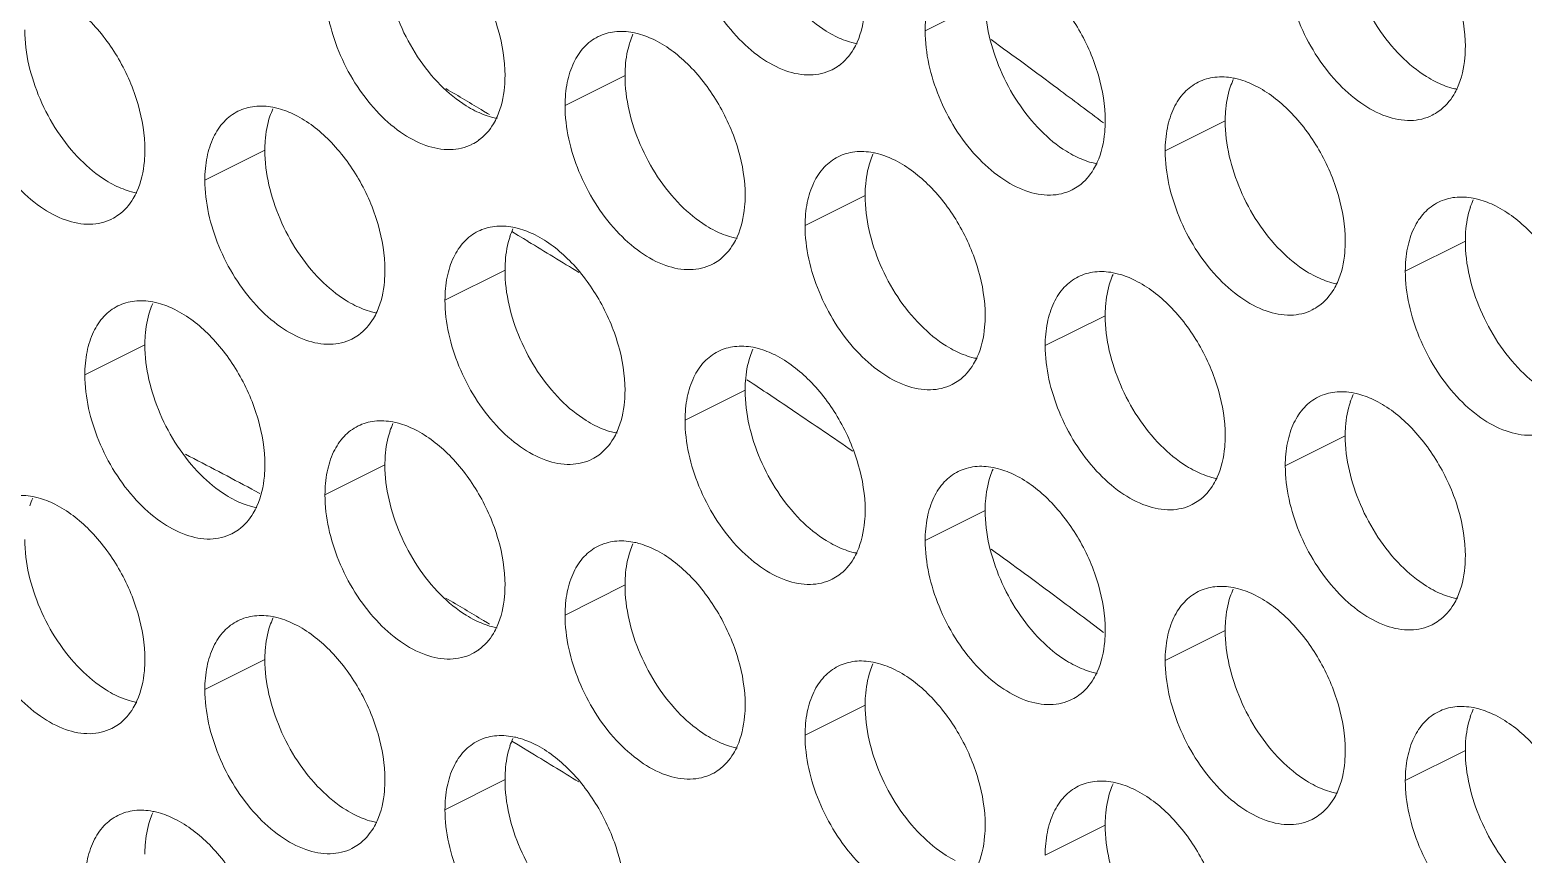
# Model space of a CAD drawing. Header units: millimetres. Extents: x 0 to 2524, y 0 to 1785.
# Drawn here: x 1869.12 to 1883.2, y 877.79 to 885.55 of the extents above; entities that cross this region are included whole.
import ezdxf

# ---------------------------------------------------------------- set-up
doc = ezdxf.new("R2010")
doc.units = ezdxf.units.MM
doc.header["$LTSCALE"] = 0.1
doc.layers.add('标注', color=251, linetype='Continuous', lineweight=9)

msp = doc.modelspace()

# ---------------------------------------------------------------- linework, layer by layer
at = {"layer": '标注'}
for p, q in [((1878.127, 885.827), (1877.562, 885.544)), ((1874.733, 885.124), (1874.168, 884.841)), ((1873.4, 884.789), (1873.438, 884.766)), ((1873.438, 884.766), (1873.455, 884.756)), ((1880.39, 884.696), (1879.824, 884.413)), ((1871.339, 884.421), (1870.773, 884.138)), ((1876.996, 883.993), (1876.43, 883.71)), ((1873.725, 883.617), (1873.666, 883.653)), ((1873.776, 883.587), (1873.725, 883.617)), ((1873.818, 883.562), (1873.776, 883.587)), ((1882.653, 883.564), (1882.087, 883.281)), ((1873.602, 883.29), (1873.036, 883.007)), ((1879.259, 882.861), (1878.693, 882.579)), ((1870.208, 882.587), (1869.642, 882.304)), ((1875.865, 882.158), (1875.299, 881.876)), ((1875.913, 882.237), (1875.882, 882.258)), ((1881.521, 881.73), (1880.956, 881.447)), ((1872.47, 881.455), (1871.905, 881.173)), ((1871.216, 881.226), (1871.239, 881.214)), ((1871.239, 881.214), (1871.291, 881.186)), ((1878.127, 881.027), (1877.562, 880.744)), ((1874.733, 880.324), (1874.168, 880.041)), ((1873.4, 879.989), (1873.438, 879.966)), ((1873.438, 879.966), (1873.455, 879.956)), ((1880.39, 879.896), (1879.824, 879.613)), ((1871.339, 879.621), (1870.773, 879.338)), ((1876.996, 879.193), (1876.43, 878.91)), ((1873.725, 878.817), (1873.666, 878.853)), ((1873.776, 878.787), (1873.725, 878.817)), ((1873.818, 878.762), (1873.776, 878.787)), ((1882.653, 878.764), (1882.087, 878.481)), ((1873.602, 878.49), (1873.036, 878.207)), ((1879.259, 878.061), (1878.693, 877.779))]:
    msp.add_line(p, q, dxfattribs=at)
for centre, radius, start, end in [((1875.478, 885.213), 0.734, 155.8796, 161.7803), ((1839.155, 831.674), 66.456, 53.36387, 54.03573), ((1876.482, 885.584), 0.453, 296.5256, 305.9034), ((1846.034, 839.079), 53.276, 59.0918, 59.5359), ((1838.564, 830.878), 67.447, 52.9067, 53.36439), ((1881.135, 884.785), 0.734, 155.8796, 161.7803), ((1872.084, 884.51), 0.734, 155.8796, 161.7803), ((1882.138, 885.155), 0.453, 296.5256, 305.9034), ((1873.088, 884.881), 0.453, 296.5256, 305.9034), ((1877.74, 884.082), 0.734, 155.8796, 161.7803), ((1878.744, 884.452), 0.453, 296.5256, 305.9034), ((1883.397, 883.653), 0.734, 155.8796, 161.7803), ((1869.693, 884.178), 0.453, 296.5256, 305.9034), ((1874.346, 883.379), 0.734, 155.8796, 161.7803), ((1843.699, 833.639), 58.304, 58.34336, 58.89647), ((1875.35, 883.749), 0.453, 296.5256, 305.9034), ((1880.003, 882.95), 0.734, 155.8796, 161.7803), ((1870.952, 882.676), 0.734, 155.8796, 161.7803), ((1881.007, 883.321), 0.453, 296.5256, 305.9034), ((1871.956, 883.046), 0.453, 296.5256, 305.9034), ((1876.609, 882.247), 0.734, 155.8796, 161.7803), ((1841.686, 830.487), 62.045, 56.06266, 56.51927), ((1877.613, 882.618), 0.453, 296.5256, 305.9034), ((1882.266, 881.819), 0.734, 155.8796, 161.7803), ((1841.189, 829.749), 62.934, 55.45133, 56.06228), ((1873.215, 881.544), 0.734, 155.8796, 161.7803), ((1848.008, 837.808), 49.232, 61.8743, 62.6988), ((1874.219, 881.915), 0.453, 296.5256, 305.9034), ((1878.872, 881.116), 0.734, 155.8796, 161.7803), ((1869.821, 880.841), 0.734, 155.8796, 161.7803), ((1879.876, 881.487), 0.453, 296.5256, 305.9034), ((1870.825, 881.212), 0.453, 296.5256, 305.9034), ((1875.478, 880.413), 0.734, 155.8796, 161.7803), ((1839.155, 826.874), 66.456, 53.36387, 54.03573), ((1876.482, 880.784), 0.453, 296.5256, 305.9034), ((1846.034, 834.279), 53.276, 59.0918, 59.5359), ((1838.564, 826.078), 67.447, 52.9067, 53.36439), ((1881.135, 879.985), 0.734, 155.8796, 161.7803), ((1872.084, 879.71), 0.734, 155.8796, 161.7803), ((1882.138, 880.355), 0.453, 296.5256, 305.9034), ((1873.088, 880.081), 0.453, 296.5256, 305.9034), ((1877.74, 879.282), 0.734, 155.8796, 161.7803), ((1878.744, 879.652), 0.453, 296.5256, 305.9034), ((1883.397, 878.853), 0.734, 155.8796, 161.7803), ((1869.693, 879.378), 0.453, 296.5256, 305.9034), ((1874.346, 878.579), 0.734, 155.8796, 161.7803), ((1843.699, 828.839), 58.304, 58.34336, 58.89647), ((1875.35, 878.949), 0.453, 296.5256, 305.9034), ((1880.003, 878.15), 0.734, 155.8796, 161.7803), ((1870.952, 877.876), 0.734, 155.8796, 161.7803), ((1881.007, 878.521), 0.453, 296.5256, 305.9034), ((1871.956, 878.246), 0.453, 296.5256, 305.9034)]:
    msp.add_arc(centre, radius, start, end, dxfattribs=at)
for points, knots in [([(1881.804, 886.862), (1881.925, 886.802), (1882.155, 886.621), (1882.422, 886.263), (1882.603, 885.845), (1882.653, 885.544), (1882.653, 885.399)], [0, 0, 0, 0, 0.229676, 0.488215, 0.753207, 1, 1, 1, 1]), ([(1876.684, 885.178), (1876.621, 885.147), (1876.472, 885.113), (1876.234, 885.161), (1875.995, 885.291), (1875.688, 885.569), (1875.401, 886.032), (1875.299, 886.464), (1875.299, 886.676)], [0, 0, 0, 0, 0.090718, 0.191742, 0.308104, 0.439279, 0.725532, 1, 1, 1, 1]), ([(1872.753, 886.588), (1872.874, 886.527), (1873.104, 886.347), (1873.371, 885.989), (1873.552, 885.57), (1873.602, 885.269), (1873.602, 885.124)], [0, 0, 0, 0, 0.229676, 0.488215, 0.753207, 1, 1, 1, 1]), ([(1882.045, 885.308), (1881.884, 885.471), (1881.633, 885.858), (1881.521, 886.308), (1881.521, 886.53)], [0, 0, 0, 0, 0.508684, 1, 1, 1, 1]), ([(1872.994, 885.033), (1872.833, 885.196), (1872.582, 885.583), (1872.47, 886.034), (1872.47, 886.255)], [0, 0, 0, 0, 0.508684, 1, 1, 1, 1]), ([(1882.341, 884.75), (1882.278, 884.718), (1882.128, 884.684), (1881.891, 884.732), (1881.652, 884.863), (1881.344, 885.14), (1881.058, 885.603), (1880.956, 886.035), (1880.956, 886.247)], [0, 0, 0, 0, 0.090718, 0.191742, 0.308104, 0.439279, 0.725532, 1, 1, 1, 1]), ([(1877.562, 885.544), (1877.562, 885.617), (1877.574, 885.756), (1877.633, 885.946), (1877.732, 886.098), (1877.825, 886.169), (1877.874, 886.193)], [0, 0, 0, 0, 0.289235, 0.54966, 0.782932, 1, 1, 1, 1]), ([(1878.41, 886.159), (1878.531, 886.099), (1878.761, 885.918), (1879.028, 885.56), (1879.209, 885.142), (1879.259, 884.841), (1879.259, 884.696)], [0, 0, 0, 0, 0.229676, 0.488215, 0.753207, 1, 1, 1, 1]), ([(1873.29, 884.475), (1873.227, 884.444), (1873.077, 884.41), (1872.84, 884.458), (1872.601, 884.588), (1872.293, 884.866), (1872.007, 885.329), (1871.905, 885.761), (1871.905, 885.973)], [0, 0, 0, 0, 0.090718, 0.191742, 0.308104, 0.439279, 0.725532, 1, 1, 1, 1]), ([(1869.359, 885.885), (1869.48, 885.824), (1869.71, 885.644), (1869.977, 885.286), (1870.158, 884.867), (1870.208, 884.566), (1870.208, 884.421)], [0, 0, 0, 0, 0.229676, 0.488215, 0.753207, 1, 1, 1, 1]), ([(1876.996, 885.827), (1876.996, 885.791), (1876.99, 885.659), (1876.961, 885.527), (1876.921, 885.438)], [0, 0, 0, 0, 0.268874, 1, 1, 1, 1]), ([(1878.651, 884.605), (1878.49, 884.768), (1878.239, 885.155), (1878.127, 885.606), (1878.127, 885.827)], [0, 0, 0, 0, 0.508684, 1, 1, 1, 1]), ([(1876.713, 885.495), (1876.685, 885.509), (1876.567, 885.576), (1876.461, 885.663), (1876.388, 885.736)], [0, 0, 0, 0, 0.235002, 1, 1, 1, 1]), ([(1869.6, 884.33), (1869.439, 884.493), (1869.188, 884.88), (1869.076, 885.331), (1869.076, 885.553)], [0, 0, 0, 0, 0.508684, 1, 1, 1, 1]), ([(1874.479, 885.49), (1874.528, 885.514), (1874.638, 885.546), (1874.751, 885.539), (1874.808, 885.528)], [0, 0, 0, 0, 0.482538, 1, 1, 1, 1]), ([(1874.808, 885.528), (1874.826, 885.525), (1874.897, 885.508), (1874.966, 885.481), (1875.016, 885.456)], [0, 0, 0, 0, 0.238696, 1, 1, 1, 1]), ([(1878.947, 884.047), (1878.884, 884.015), (1878.734, 883.981), (1878.496, 884.029), (1878.258, 884.16), (1877.95, 884.437), (1877.664, 884.9), (1877.562, 885.333), (1877.562, 885.544)], [0, 0, 0, 0, 0.090718, 0.191742, 0.308104, 0.439279, 0.725532, 1, 1, 1, 1]), ([(1874.168, 884.841), (1874.168, 884.914), (1874.18, 885.053), (1874.239, 885.243), (1874.338, 885.395), (1874.43, 885.466), (1874.479, 885.49)], [0, 0, 0, 0, 0.289235, 0.54966, 0.782932, 1, 1, 1, 1]), ([(1874.733, 885.124), (1874.733, 885.153), (1874.737, 885.26), (1874.756, 885.367), (1874.781, 885.443)], [0, 0, 0, 0, 0.264225, 1, 1, 1, 1]), ([(1875.016, 885.456), (1875.137, 885.396), (1875.367, 885.216), (1875.633, 884.857), (1875.815, 884.439), (1875.865, 884.138), (1875.865, 883.993)], [0, 0, 0, 0, 0.229676, 0.488215, 0.753207, 1, 1, 1, 1]), ([(1876.921, 885.423), (1876.904, 885.426), (1876.832, 885.443), (1876.763, 885.47), (1876.713, 885.495)], [0, 0, 0, 0, 0.238696, 1, 1, 1, 1]), ([(1876.921, 885.438), (1876.911, 885.415), (1876.868, 885.331), (1876.804, 885.257), (1876.747, 885.216)], [0, 0, 0, 0, 0.265525, 1, 1, 1, 1]), ([(1882.653, 885.399), (1882.653, 885.363), (1882.647, 885.231), (1882.618, 885.098), (1882.578, 885.01)], [0, 0, 0, 0, 0.268874, 1, 1, 1, 1]), ([(1869.896, 883.772), (1869.833, 883.741), (1869.683, 883.707), (1869.445, 883.755), (1869.207, 883.885), (1868.899, 884.163), (1868.613, 884.626), (1868.511, 885.058), (1868.511, 885.27)], [0, 0, 0, 0, 0.090718, 0.191742, 0.308104, 0.439279, 0.725532, 1, 1, 1, 1]), ([(1882.37, 885.066), (1882.342, 885.081), (1882.224, 885.147), (1882.118, 885.235), (1882.045, 885.308)], [0, 0, 0, 0, 0.235002, 1, 1, 1, 1]), ([(1873.602, 885.124), (1873.602, 885.088), (1873.596, 884.956), (1873.567, 884.824), (1873.527, 884.735)], [0, 0, 0, 0, 0.268874, 1, 1, 1, 1]), ([(1875.257, 883.902), (1875.095, 884.065), (1874.844, 884.452), (1874.733, 884.903), (1874.733, 885.124)], [0, 0, 0, 0, 0.508684, 1, 1, 1, 1]), ([(1880.136, 885.062), (1880.185, 885.086), (1880.295, 885.118), (1880.408, 885.111), (1880.465, 885.1)], [0, 0, 0, 0, 0.482538, 1, 1, 1, 1]), ([(1873.319, 884.792), (1873.291, 884.806), (1873.173, 884.873), (1873.067, 884.96), (1872.994, 885.033)], [0, 0, 0, 0, 0.235002, 1, 1, 1, 1]), ([(1879.824, 884.413), (1879.824, 884.486), (1879.836, 884.625), (1879.895, 884.815), (1879.995, 884.967), (1880.087, 885.037), (1880.136, 885.062)], [0, 0, 0, 0, 0.289235, 0.54966, 0.782932, 1, 1, 1, 1]), ([(1880.39, 884.696), (1880.39, 884.724), (1880.394, 884.832), (1880.413, 884.939), (1880.437, 885.014)], [0, 0, 0, 0, 0.264225, 1, 1, 1, 1]), ([(1880.465, 885.1), (1880.482, 885.097), (1880.554, 885.08), (1880.623, 885.053), (1880.673, 885.028)], [0, 0, 0, 0, 0.238696, 1, 1, 1, 1]), ([(1880.673, 885.028), (1880.794, 884.967), (1881.024, 884.787), (1881.29, 884.429), (1881.471, 884.01), (1881.521, 883.709), (1881.521, 883.564)], [0, 0, 0, 0, 0.229676, 0.488215, 0.753207, 1, 1, 1, 1]), ([(1882.578, 884.994), (1882.56, 884.998), (1882.489, 885.014), (1882.42, 885.041), (1882.37, 885.066)], [0, 0, 0, 0, 0.238696, 1, 1, 1, 1]), ([(1882.578, 885.01), (1882.568, 884.987), (1882.525, 884.903), (1882.461, 884.829), (1882.404, 884.788)], [0, 0, 0, 0, 0.265525, 1, 1, 1, 1]), ([(1871.085, 884.787), (1871.134, 884.811), (1871.244, 884.843), (1871.357, 884.836), (1871.414, 884.825)], [0, 0, 0, 0, 0.482538, 1, 1, 1, 1]), ([(1871.414, 884.825), (1871.431, 884.822), (1871.503, 884.806), (1871.572, 884.778), (1871.622, 884.753)], [0, 0, 0, 0, 0.238696, 1, 1, 1, 1]), ([(1875.553, 883.344), (1875.49, 883.313), (1875.34, 883.279), (1875.102, 883.326), (1874.864, 883.457), (1874.556, 883.735), (1874.27, 884.197), (1874.168, 884.63), (1874.168, 884.841)], [0, 0, 0, 0, 0.090718, 0.191742, 0.308104, 0.439279, 0.725532, 1, 1, 1, 1]), ([(1870.773, 884.138), (1870.773, 884.211), (1870.785, 884.35), (1870.844, 884.54), (1870.944, 884.692), (1871.036, 884.763), (1871.085, 884.787)], [0, 0, 0, 0, 0.289235, 0.54966, 0.782932, 1, 1, 1, 1]), ([(1871.339, 884.421), (1871.339, 884.45), (1871.343, 884.557), (1871.362, 884.664), (1871.386, 884.74)], [0, 0, 0, 0, 0.264225, 1, 1, 1, 1]), ([(1871.622, 884.753), (1871.743, 884.693), (1871.973, 884.513), (1872.239, 884.155), (1872.42, 883.736), (1872.47, 883.435), (1872.47, 883.29)], [0, 0, 0, 0, 0.229676, 0.488215, 0.753207, 1, 1, 1, 1]), ([(1873.527, 884.72), (1873.509, 884.723), (1873.438, 884.74), (1873.369, 884.767), (1873.319, 884.792)], [0, 0, 0, 0, 0.238696, 1, 1, 1, 1]), ([(1873.527, 884.735), (1873.517, 884.712), (1873.474, 884.628), (1873.41, 884.554), (1873.353, 884.514)], [0, 0, 0, 0, 0.265525, 1, 1, 1, 1]), ([(1879.259, 884.696), (1879.259, 884.66), (1879.253, 884.528), (1879.224, 884.395), (1879.184, 884.307)], [0, 0, 0, 0, 0.268874, 1, 1, 1, 1]), ([(1880.914, 883.474), (1880.752, 883.636), (1880.501, 884.024), (1880.39, 884.474), (1880.39, 884.696)], [0, 0, 0, 0, 0.508684, 1, 1, 1, 1]), ([(1878.976, 884.364), (1878.947, 884.378), (1878.83, 884.444), (1878.724, 884.532), (1878.651, 884.605)], [0, 0, 0, 0, 0.235002, 1, 1, 1, 1]), ([(1870.208, 884.421), (1870.208, 884.386), (1870.202, 884.253), (1870.173, 884.121), (1870.133, 884.032)], [0, 0, 0, 0, 0.268874, 1, 1, 1, 1]), ([(1871.863, 883.199), (1871.701, 883.362), (1871.45, 883.749), (1871.339, 884.2), (1871.339, 884.421)], [0, 0, 0, 0, 0.508684, 1, 1, 1, 1]), ([(1876.742, 884.359), (1876.79, 884.383), (1876.901, 884.415), (1877.014, 884.408), (1877.071, 884.397)], [0, 0, 0, 0, 0.482538, 1, 1, 1, 1]), ([(1881.21, 882.915), (1881.147, 882.884), (1880.997, 882.85), (1880.759, 882.898), (1880.521, 883.029), (1880.213, 883.306), (1879.927, 883.769), (1879.824, 884.201), (1879.824, 884.413)], [0, 0, 0, 0, 0.090718, 0.191742, 0.308104, 0.439279, 0.725532, 1, 1, 1, 1]), ([(1869.925, 884.089), (1869.896, 884.103), (1869.779, 884.17), (1869.673, 884.257), (1869.6, 884.33)], [0, 0, 0, 0, 0.235002, 1, 1, 1, 1]), ([(1876.43, 883.71), (1876.43, 883.783), (1876.442, 883.922), (1876.501, 884.112), (1876.601, 884.264), (1876.693, 884.334), (1876.742, 884.359)], [0, 0, 0, 0, 0.289235, 0.54966, 0.782932, 1, 1, 1, 1]), ([(1876.996, 883.993), (1876.996, 884.021), (1877, 884.129), (1877.018, 884.236), (1877.043, 884.311)], [0, 0, 0, 0, 0.264225, 1, 1, 1, 1]), ([(1877.071, 884.397), (1877.088, 884.394), (1877.16, 884.377), (1877.229, 884.35), (1877.279, 884.325)], [0, 0, 0, 0, 0.238696, 1, 1, 1, 1]), ([(1877.279, 884.325), (1877.399, 884.265), (1877.63, 884.084), (1877.896, 883.726), (1878.077, 883.307), (1878.127, 883.006), (1878.127, 882.861)], [0, 0, 0, 0, 0.229676, 0.488215, 0.753207, 1, 1, 1, 1]), ([(1879.184, 884.291), (1879.166, 884.295), (1879.095, 884.311), (1879.026, 884.339), (1878.976, 884.364)], [0, 0, 0, 0, 0.238696, 1, 1, 1, 1]), ([(1879.184, 884.307), (1879.174, 884.284), (1879.131, 884.2), (1879.066, 884.126), (1879.01, 884.085)], [0, 0, 0, 0, 0.265525, 1, 1, 1, 1]), ([(1872.159, 882.641), (1872.096, 882.61), (1871.946, 882.576), (1871.708, 882.623), (1871.47, 882.754), (1871.162, 883.032), (1870.876, 883.494), (1870.773, 883.927), (1870.773, 884.138)], [0, 0, 0, 0, 0.090718, 0.191742, 0.308104, 0.439279, 0.725532, 1, 1, 1, 1]), ([(1870.133, 884.017), (1870.115, 884.02), (1870.044, 884.037), (1869.975, 884.064), (1869.925, 884.089)], [0, 0, 0, 0, 0.238696, 1, 1, 1, 1]), ([(1870.133, 884.032), (1870.123, 884.009), (1870.08, 883.925), (1870.015, 883.851), (1869.959, 883.811)], [0, 0, 0, 0, 0.265525, 1, 1, 1, 1]), ([(1875.865, 883.993), (1875.865, 883.957), (1875.859, 883.825), (1875.83, 883.692), (1875.79, 883.604)], [0, 0, 0, 0, 0.268874, 1, 1, 1, 1]), ([(1877.52, 882.771), (1877.358, 882.933), (1877.107, 883.321), (1876.996, 883.771), (1876.996, 883.993)], [0, 0, 0, 0, 0.508684, 1, 1, 1, 1]), ([(1882.399, 883.93), (1882.447, 883.955), (1882.557, 883.986), (1882.671, 883.979), (1882.728, 883.969)], [0, 0, 0, 0, 0.482538, 1, 1, 1, 1]), ([(1875.582, 883.661), (1875.553, 883.675), (1875.435, 883.741), (1875.33, 883.829), (1875.257, 883.902)], [0, 0, 0, 0, 0.235002, 1, 1, 1, 1]), ([(1882.087, 883.281), (1882.087, 883.354), (1882.099, 883.493), (1882.158, 883.683), (1882.258, 883.836), (1882.35, 883.906), (1882.399, 883.93)], [0, 0, 0, 0, 0.289235, 0.54966, 0.782932, 1, 1, 1, 1]), ([(1882.653, 883.564), (1882.653, 883.593), (1882.656, 883.7), (1882.675, 883.808), (1882.7, 883.883)], [0, 0, 0, 0, 0.264225, 1, 1, 1, 1]), ([(1882.728, 883.969), (1882.745, 883.965), (1882.817, 883.949), (1882.886, 883.921), (1882.936, 883.896)], [0, 0, 0, 0, 0.238696, 1, 1, 1, 1]), ([(1882.936, 883.896), (1883.056, 883.836), (1883.287, 883.656), (1883.553, 883.298), (1883.734, 882.879), (1883.784, 882.578), (1883.784, 882.433)], [0, 0, 0, 0, 0.229676, 0.488215, 0.753207, 1, 1, 1, 1]), ([(1873.348, 883.656), (1873.396, 883.68), (1873.506, 883.712), (1873.62, 883.705), (1873.677, 883.694)], [0, 0, 0, 0, 0.482538, 1, 1, 1, 1]), ([(1877.815, 882.212), (1877.753, 882.181), (1877.603, 882.147), (1877.365, 882.195), (1877.127, 882.326), (1876.819, 882.603), (1876.533, 883.066), (1876.43, 883.498), (1876.43, 883.71)], [0, 0, 0, 0, 0.090718, 0.191742, 0.308104, 0.439279, 0.725532, 1, 1, 1, 1]), ([(1873.036, 883.007), (1873.036, 883.08), (1873.048, 883.219), (1873.107, 883.409), (1873.207, 883.561), (1873.299, 883.632), (1873.348, 883.656)], [0, 0, 0, 0, 0.289235, 0.54966, 0.782932, 1, 1, 1, 1]), ([(1873.602, 883.29), (1873.602, 883.318), (1873.606, 883.426), (1873.624, 883.533), (1873.649, 883.608)], [0, 0, 0, 0, 0.264225, 1, 1, 1, 1]), ([(1873.677, 883.694), (1873.694, 883.691), (1873.766, 883.674), (1873.835, 883.647), (1873.885, 883.622)], [0, 0, 0, 0, 0.238696, 1, 1, 1, 1]), ([(1873.885, 883.622), (1874.005, 883.562), (1874.236, 883.381), (1874.502, 883.023), (1874.683, 882.604), (1874.733, 882.303), (1874.733, 882.158)], [0, 0, 0, 0, 0.229676, 0.488215, 0.753207, 1, 1, 1, 1]), ([(1875.789, 883.588), (1875.772, 883.592), (1875.701, 883.608), (1875.632, 883.636), (1875.582, 883.661)], [0, 0, 0, 0, 0.238696, 1, 1, 1, 1]), ([(1875.79, 883.604), (1875.78, 883.581), (1875.736, 883.497), (1875.672, 883.423), (1875.616, 883.382)], [0, 0, 0, 0, 0.265525, 1, 1, 1, 1]), ([(1881.521, 883.564), (1881.521, 883.529), (1881.516, 883.396), (1881.487, 883.264), (1881.447, 883.175)], [0, 0, 0, 0, 0.268874, 1, 1, 1, 1]), ([(1883.177, 882.342), (1883.015, 882.505), (1882.764, 882.892), (1882.653, 883.343), (1882.653, 883.564)], [0, 0, 0, 0, 0.508684, 1, 1, 1, 1]), ([(1881.239, 883.232), (1881.21, 883.246), (1881.092, 883.313), (1880.987, 883.4), (1880.914, 883.474)], [0, 0, 0, 0, 0.235002, 1, 1, 1, 1]), ([(1872.47, 883.29), (1872.47, 883.254), (1872.465, 883.122), (1872.436, 882.989), (1872.396, 882.901)], [0, 0, 0, 0, 0.268874, 1, 1, 1, 1]), ([(1874.126, 882.068), (1873.964, 882.231), (1873.713, 882.618), (1873.602, 883.068), (1873.602, 883.29)], [0, 0, 0, 0, 0.508684, 1, 1, 1, 1]), ([(1879.005, 883.228), (1879.053, 883.252), (1879.163, 883.283), (1879.277, 883.277), (1879.334, 883.266)], [0, 0, 0, 0, 0.482538, 1, 1, 1, 1]), ([(1883.472, 881.784), (1883.41, 881.753), (1883.26, 881.719), (1883.022, 881.767), (1882.784, 881.897), (1882.476, 882.175), (1882.19, 882.637), (1882.087, 883.07), (1882.087, 883.281)], [0, 0, 0, 0, 0.090718, 0.191742, 0.308104, 0.439279, 0.725532, 1, 1, 1, 1]), ([(1872.188, 882.958), (1872.159, 882.972), (1872.041, 883.038), (1871.936, 883.126), (1871.863, 883.199)], [0, 0, 0, 0, 0.235002, 1, 1, 1, 1]), ([(1878.693, 882.579), (1878.693, 882.651), (1878.705, 882.79), (1878.764, 882.98), (1878.863, 883.133), (1878.956, 883.203), (1879.005, 883.228)], [0, 0, 0, 0, 0.289235, 0.54966, 0.782932, 1, 1, 1, 1]), ([(1879.259, 882.861), (1879.259, 882.89), (1879.262, 882.997), (1879.281, 883.105), (1879.306, 883.18)], [0, 0, 0, 0, 0.264225, 1, 1, 1, 1]), ([(1879.334, 883.266), (1879.351, 883.262), (1879.423, 883.246), (1879.492, 883.218), (1879.542, 883.193)], [0, 0, 0, 0, 0.238696, 1, 1, 1, 1]), ([(1879.542, 883.193), (1879.662, 883.133), (1879.893, 882.953), (1880.159, 882.595), (1880.34, 882.176), (1880.39, 881.875), (1880.39, 881.73)], [0, 0, 0, 0, 0.229676, 0.488215, 0.753207, 1, 1, 1, 1]), ([(1881.446, 883.16), (1881.429, 883.163), (1881.357, 883.18), (1881.289, 883.207), (1881.239, 883.232)], [0, 0, 0, 0, 0.238696, 1, 1, 1, 1]), ([(1881.447, 883.175), (1881.437, 883.153), (1881.393, 883.069), (1881.329, 882.994), (1881.273, 882.954)], [0, 0, 0, 0, 0.265525, 1, 1, 1, 1]), ([(1869.954, 882.953), (1870.002, 882.977), (1870.112, 883.009), (1870.226, 883.002), (1870.283, 882.991)], [0, 0, 0, 0, 0.482538, 1, 1, 1, 1]), ([(1874.421, 881.509), (1874.359, 881.478), (1874.209, 881.444), (1873.971, 881.492), (1873.733, 881.623), (1873.425, 881.9), (1873.139, 882.363), (1873.036, 882.795), (1873.036, 883.007)], [0, 0, 0, 0, 0.090718, 0.191742, 0.308104, 0.439279, 0.725532, 1, 1, 1, 1]), ([(1869.642, 882.304), (1869.642, 882.377), (1869.654, 882.516), (1869.713, 882.706), (1869.812, 882.858), (1869.905, 882.929), (1869.954, 882.953)], [0, 0, 0, 0, 0.289235, 0.54966, 0.782932, 1, 1, 1, 1]), ([(1870.208, 882.587), (1870.208, 882.615), (1870.211, 882.723), (1870.23, 882.83), (1870.255, 882.905)], [0, 0, 0, 0, 0.264225, 1, 1, 1, 1]), ([(1870.283, 882.991), (1870.3, 882.988), (1870.372, 882.971), (1870.441, 882.944), (1870.491, 882.919)], [0, 0, 0, 0, 0.238696, 1, 1, 1, 1]), ([(1870.491, 882.919), (1870.611, 882.859), (1870.842, 882.678), (1871.108, 882.32), (1871.289, 881.901), (1871.339, 881.6), (1871.339, 881.455)], [0, 0, 0, 0, 0.229676, 0.488215, 0.753207, 1, 1, 1, 1]), ([(1872.395, 882.885), (1872.378, 882.889), (1872.307, 882.905), (1872.238, 882.933), (1872.188, 882.958)], [0, 0, 0, 0, 0.238696, 1, 1, 1, 1]), ([(1872.396, 882.901), (1872.386, 882.878), (1872.342, 882.794), (1872.278, 882.72), (1872.222, 882.679)], [0, 0, 0, 0, 0.265525, 1, 1, 1, 1]), ([(1878.127, 882.861), (1878.127, 882.826), (1878.122, 882.693), (1878.092, 882.561), (1878.053, 882.472)], [0, 0, 0, 0, 0.268874, 1, 1, 1, 1]), ([(1879.782, 881.639), (1879.621, 881.802), (1879.37, 882.189), (1879.259, 882.64), (1879.259, 882.861)], [0, 0, 0, 0, 0.508684, 1, 1, 1, 1]), ([(1877.844, 882.529), (1877.816, 882.543), (1877.698, 882.61), (1877.593, 882.697), (1877.52, 882.771)], [0, 0, 0, 0, 0.235002, 1, 1, 1, 1]), ([(1870.732, 881.365), (1870.57, 881.528), (1870.319, 881.915), (1870.208, 882.365), (1870.208, 882.587)], [0, 0, 0, 0, 0.508684, 1, 1, 1, 1]), ([(1875.611, 882.525), (1875.659, 882.549), (1875.769, 882.58), (1875.883, 882.574), (1875.94, 882.563)], [0, 0, 0, 0, 0.482538, 1, 1, 1, 1]), ([(1880.078, 881.081), (1880.016, 881.05), (1879.866, 881.016), (1879.628, 881.064), (1879.389, 881.194), (1879.082, 881.472), (1878.796, 881.934), (1878.693, 882.367), (1878.693, 882.579)], [0, 0, 0, 0, 0.090718, 0.191742, 0.308104, 0.439279, 0.725532, 1, 1, 1, 1]), ([(1875.299, 881.876), (1875.299, 881.948), (1875.311, 882.087), (1875.37, 882.278), (1875.469, 882.43), (1875.562, 882.5), (1875.611, 882.525)], [0, 0, 0, 0, 0.289235, 0.54966, 0.782932, 1, 1, 1, 1]), ([(1875.865, 882.158), (1875.865, 882.187), (1875.868, 882.294), (1875.887, 882.402), (1875.912, 882.477)], [0, 0, 0, 0, 0.264225, 1, 1, 1, 1]), ([(1875.94, 882.563), (1875.957, 882.559), (1876.029, 882.543), (1876.097, 882.516), (1876.147, 882.491)], [0, 0, 0, 0, 0.238696, 1, 1, 1, 1]), ([(1876.147, 882.491), (1876.268, 882.43), (1876.499, 882.25), (1876.765, 881.892), (1876.946, 881.473), (1876.996, 881.172), (1876.996, 881.027)], [0, 0, 0, 0, 0.229676, 0.488215, 0.753207, 1, 1, 1, 1]), ([(1878.052, 882.457), (1878.035, 882.46), (1877.963, 882.477), (1877.894, 882.504), (1877.844, 882.529)], [0, 0, 0, 0, 0.238696, 1, 1, 1, 1]), ([(1878.053, 882.472), (1878.042, 882.45), (1877.999, 882.366), (1877.935, 882.291), (1877.879, 882.251)], [0, 0, 0, 0, 0.265525, 1, 1, 1, 1]), ([(1871.027, 880.806), (1870.965, 880.775), (1870.815, 880.741), (1870.577, 880.789), (1870.338, 880.92), (1870.031, 881.197), (1869.745, 881.66), (1869.642, 882.092), (1869.642, 882.304)], [0, 0, 0, 0, 0.090718, 0.191742, 0.308104, 0.439279, 0.725532, 1, 1, 1, 1]), ([(1883.501, 882.101), (1883.473, 882.115), (1883.355, 882.182), (1883.249, 882.269), (1883.177, 882.342)], [0, 0, 0, 0, 0.235002, 1, 1, 1, 1]), ([(1874.733, 882.158), (1874.733, 882.123), (1874.728, 881.991), (1874.698, 881.858), (1874.659, 881.77)], [0, 0, 0, 0, 0.268874, 1, 1, 1, 1]), ([(1876.388, 880.936), (1876.227, 881.099), (1875.976, 881.486), (1875.865, 881.937), (1875.865, 882.158)], [0, 0, 0, 0, 0.508684, 1, 1, 1, 1]), ([(1874.45, 881.826), (1874.422, 881.841), (1874.304, 881.907), (1874.199, 881.994), (1874.126, 882.068)], [0, 0, 0, 0, 0.235002, 1, 1, 1, 1]), ([(1880.956, 881.447), (1880.956, 881.52), (1880.968, 881.659), (1881.027, 881.849), (1881.126, 882.001), (1881.219, 882.072), (1881.268, 882.096)], [0, 0, 0, 0, 0.289235, 0.54966, 0.782932, 1, 1, 1, 1]), ([(1881.268, 882.096), (1881.316, 882.12), (1881.426, 882.152), (1881.54, 882.145), (1881.597, 882.134)], [0, 0, 0, 0, 0.482538, 1, 1, 1, 1]), ([(1881.521, 881.73), (1881.521, 881.758), (1881.525, 881.866), (1881.544, 881.973), (1881.569, 882.048)], [0, 0, 0, 0, 0.264225, 1, 1, 1, 1]), ([(1881.597, 882.134), (1881.614, 882.131), (1881.685, 882.114), (1881.754, 882.087), (1881.804, 882.062)], [0, 0, 0, 0, 0.238696, 1, 1, 1, 1]), ([(1881.804, 882.062), (1881.925, 882.002), (1882.155, 881.821), (1882.422, 881.463), (1882.603, 881.045), (1882.653, 880.744), (1882.653, 880.599)], [0, 0, 0, 0, 0.229676, 0.488215, 0.753207, 1, 1, 1, 1]), ([(1872.217, 881.822), (1872.265, 881.846), (1872.375, 881.877), (1872.489, 881.871), (1872.546, 881.86)], [0, 0, 0, 0, 0.482538, 1, 1, 1, 1]), ([(1876.684, 880.378), (1876.621, 880.347), (1876.472, 880.313), (1876.234, 880.361), (1875.995, 880.491), (1875.688, 880.769), (1875.401, 881.232), (1875.299, 881.664), (1875.299, 881.876)], [0, 0, 0, 0, 0.090718, 0.191742, 0.308104, 0.439279, 0.725532, 1, 1, 1, 1]), ([(1871.905, 881.173), (1871.905, 881.245), (1871.917, 881.384), (1871.976, 881.575), (1872.075, 881.727), (1872.168, 881.797), (1872.217, 881.822)], [0, 0, 0, 0, 0.289235, 0.54966, 0.782932, 1, 1, 1, 1]), ([(1872.47, 881.455), (1872.47, 881.484), (1872.474, 881.591), (1872.493, 881.699), (1872.518, 881.774)], [0, 0, 0, 0, 0.264225, 1, 1, 1, 1]), ([(1872.546, 881.86), (1872.563, 881.856), (1872.634, 881.84), (1872.703, 881.813), (1872.753, 881.788)], [0, 0, 0, 0, 0.238696, 1, 1, 1, 1]), ([(1872.753, 881.788), (1872.874, 881.727), (1873.104, 881.547), (1873.371, 881.189), (1873.552, 880.77), (1873.602, 880.469), (1873.602, 880.324)], [0, 0, 0, 0, 0.229676, 0.488215, 0.753207, 1, 1, 1, 1]), ([(1874.658, 881.754), (1874.641, 881.757), (1874.569, 881.774), (1874.5, 881.801), (1874.45, 881.826)], [0, 0, 0, 0, 0.238696, 1, 1, 1, 1]), ([(1874.659, 881.77), (1874.648, 881.747), (1874.605, 881.663), (1874.541, 881.589), (1874.485, 881.548)], [0, 0, 0, 0, 0.265525, 1, 1, 1, 1]), ([(1880.39, 881.73), (1880.39, 881.694), (1880.384, 881.562), (1880.355, 881.429), (1880.315, 881.341)], [0, 0, 0, 0, 0.268874, 1, 1, 1, 1]), ([(1882.045, 880.508), (1881.884, 880.671), (1881.633, 881.058), (1881.521, 881.508), (1881.521, 881.73)], [0, 0, 0, 0, 0.508684, 1, 1, 1, 1]), ([(1880.107, 881.398), (1880.079, 881.412), (1879.961, 881.479), (1879.855, 881.566), (1879.782, 881.639)], [0, 0, 0, 0, 0.235002, 1, 1, 1, 1]), ([(1871.339, 881.455), (1871.339, 881.42), (1871.333, 881.288), (1871.304, 881.155), (1871.264, 881.067)], [0, 0, 0, 0, 0.268874, 1, 1, 1, 1]), ([(1872.994, 880.233), (1872.833, 880.396), (1872.582, 880.783), (1872.47, 881.234), (1872.47, 881.455)], [0, 0, 0, 0, 0.508684, 1, 1, 1, 1]), ([(1882.341, 879.95), (1882.278, 879.918), (1882.128, 879.884), (1881.891, 879.932), (1881.652, 880.063), (1881.344, 880.34), (1881.058, 880.803), (1880.956, 881.235), (1880.956, 881.447)], [0, 0, 0, 0, 0.090718, 0.191742, 0.308104, 0.439279, 0.725532, 1, 1, 1, 1]), ([(1871.056, 881.123), (1871.028, 881.138), (1870.91, 881.204), (1870.804, 881.291), (1870.732, 881.365)], [0, 0, 0, 0, 0.235002, 1, 1, 1, 1]), ([(1877.562, 880.744), (1877.562, 880.817), (1877.574, 880.956), (1877.633, 881.146), (1877.732, 881.298), (1877.825, 881.369), (1877.874, 881.393)], [0, 0, 0, 0, 0.289235, 0.54966, 0.782932, 1, 1, 1, 1]), ([(1877.874, 881.393), (1877.922, 881.417), (1878.032, 881.449), (1878.146, 881.442), (1878.202, 881.431)], [0, 0, 0, 0, 0.482538, 1, 1, 1, 1]), ([(1878.127, 881.027), (1878.127, 881.055), (1878.131, 881.163), (1878.15, 881.27), (1878.175, 881.345)], [0, 0, 0, 0, 0.264225, 1, 1, 1, 1]), ([(1878.202, 881.431), (1878.22, 881.428), (1878.291, 881.411), (1878.36, 881.384), (1878.41, 881.359)], [0, 0, 0, 0, 0.238696, 1, 1, 1, 1]), ([(1878.41, 881.359), (1878.531, 881.299), (1878.761, 881.118), (1879.028, 880.76), (1879.209, 880.342), (1879.259, 880.041), (1879.259, 879.896)], [0, 0, 0, 0, 0.229676, 0.488215, 0.753207, 1, 1, 1, 1]), ([(1880.315, 881.326), (1880.298, 881.329), (1880.226, 881.346), (1880.157, 881.373), (1880.107, 881.398)], [0, 0, 0, 0, 0.238696, 1, 1, 1, 1]), ([(1880.315, 881.341), (1880.305, 881.318), (1880.262, 881.234), (1880.198, 881.16), (1880.142, 881.119)], [0, 0, 0, 0, 0.265525, 1, 1, 1, 1]), ([(1868.823, 881.119), (1868.871, 881.143), (1868.981, 881.175), (1869.095, 881.168), (1869.151, 881.157)], [0, 0, 0, 0, 0.482538, 1, 1, 1, 1]), ([(1873.29, 879.675), (1873.227, 879.644), (1873.077, 879.61), (1872.84, 879.658), (1872.601, 879.788), (1872.293, 880.066), (1872.007, 880.529), (1871.905, 880.961), (1871.905, 881.173)], [0, 0, 0, 0, 0.090718, 0.191742, 0.308104, 0.439279, 0.725532, 1, 1, 1, 1]), ([(1869.151, 881.157), (1869.169, 881.154), (1869.24, 881.137), (1869.309, 881.11), (1869.359, 881.085)], [0, 0, 0, 0, 0.238696, 1, 1, 1, 1]), ([(1869.359, 881.085), (1869.48, 881.024), (1869.71, 880.844), (1869.977, 880.486), (1870.158, 880.067), (1870.208, 879.766), (1870.208, 879.621)], [0, 0, 0, 0, 0.229676, 0.488215, 0.753207, 1, 1, 1, 1]), ([(1871.264, 881.051), (1871.247, 881.054), (1871.175, 881.071), (1871.106, 881.098), (1871.056, 881.123)], [0, 0, 0, 0, 0.238696, 1, 1, 1, 1]), ([(1871.264, 881.067), (1871.254, 881.044), (1871.211, 880.96), (1871.147, 880.886), (1871.091, 880.845)], [0, 0, 0, 0, 0.265525, 1, 1, 1, 1]), ([(1876.996, 881.027), (1876.996, 880.991), (1876.99, 880.859), (1876.961, 880.727), (1876.921, 880.638)], [0, 0, 0, 0, 0.268874, 1, 1, 1, 1]), ([(1878.651, 879.805), (1878.49, 879.968), (1878.239, 880.355), (1878.127, 880.806), (1878.127, 881.027)], [0, 0, 0, 0, 0.508684, 1, 1, 1, 1]), ([(1876.713, 880.695), (1876.685, 880.709), (1876.567, 880.776), (1876.461, 880.863), (1876.388, 880.936)], [0, 0, 0, 0, 0.235002, 1, 1, 1, 1]), ([(1869.6, 879.53), (1869.439, 879.693), (1869.188, 880.08), (1869.076, 880.531), (1869.076, 880.753)], [0, 0, 0, 0, 0.508684, 1, 1, 1, 1]), ([(1874.479, 880.69), (1874.528, 880.714), (1874.638, 880.746), (1874.751, 880.739), (1874.808, 880.728)], [0, 0, 0, 0, 0.482538, 1, 1, 1, 1]), ([(1878.947, 879.247), (1878.884, 879.215), (1878.734, 879.181), (1878.496, 879.229), (1878.258, 879.36), (1877.95, 879.637), (1877.664, 880.1), (1877.562, 880.533), (1877.562, 880.744)], [0, 0, 0, 0, 0.090718, 0.191742, 0.308104, 0.439279, 0.725532, 1, 1, 1, 1]), ([(1874.168, 880.041), (1874.168, 880.114), (1874.18, 880.253), (1874.239, 880.443), (1874.338, 880.595), (1874.43, 880.666), (1874.479, 880.69)], [0, 0, 0, 0, 0.289235, 0.54966, 0.782932, 1, 1, 1, 1]), ([(1874.733, 880.324), (1874.733, 880.353), (1874.737, 880.46), (1874.756, 880.567), (1874.781, 880.643)], [0, 0, 0, 0, 0.264225, 1, 1, 1, 1]), ([(1874.808, 880.728), (1874.826, 880.725), (1874.897, 880.708), (1874.966, 880.681), (1875.016, 880.656)], [0, 0, 0, 0, 0.238696, 1, 1, 1, 1]), ([(1875.016, 880.656), (1875.137, 880.596), (1875.367, 880.416), (1875.633, 880.057), (1875.815, 879.639), (1875.865, 879.338), (1875.865, 879.193)], [0, 0, 0, 0, 0.229676, 0.488215, 0.753207, 1, 1, 1, 1]), ([(1876.921, 880.623), (1876.904, 880.626), (1876.832, 880.643), (1876.763, 880.67), (1876.713, 880.695)], [0, 0, 0, 0, 0.238696, 1, 1, 1, 1]), ([(1876.921, 880.638), (1876.911, 880.615), (1876.868, 880.531), (1876.804, 880.457), (1876.747, 880.416)], [0, 0, 0, 0, 0.265525, 1, 1, 1, 1]), ([(1869.896, 878.972), (1869.833, 878.941), (1869.683, 878.907), (1869.445, 878.955), (1869.207, 879.085), (1868.899, 879.363), (1868.613, 879.826), (1868.511, 880.258), (1868.511, 880.47)], [0, 0, 0, 0, 0.090718, 0.191742, 0.308104, 0.439279, 0.725532, 1, 1, 1, 1]), ([(1882.37, 880.266), (1882.342, 880.281), (1882.224, 880.347), (1882.118, 880.435), (1882.045, 880.508)], [0, 0, 0, 0, 0.235002, 1, 1, 1, 1]), ([(1882.653, 880.599), (1882.653, 880.563), (1882.647, 880.431), (1882.618, 880.298), (1882.578, 880.21)], [0, 0, 0, 0, 0.268874, 1, 1, 1, 1]), ([(1873.602, 880.324), (1873.602, 880.288), (1873.596, 880.156), (1873.567, 880.024), (1873.527, 879.935)], [0, 0, 0, 0, 0.268874, 1, 1, 1, 1]), ([(1875.257, 879.102), (1875.095, 879.265), (1874.844, 879.652), (1874.733, 880.103), (1874.733, 880.324)], [0, 0, 0, 0, 0.508684, 1, 1, 1, 1]), ([(1873.319, 879.992), (1873.291, 880.006), (1873.173, 880.073), (1873.067, 880.16), (1872.994, 880.233)], [0, 0, 0, 0, 0.235002, 1, 1, 1, 1]), ([(1879.824, 879.613), (1879.824, 879.686), (1879.836, 879.825), (1879.895, 880.015), (1879.995, 880.167), (1880.087, 880.237), (1880.136, 880.262)], [0, 0, 0, 0, 0.289235, 0.54966, 0.782932, 1, 1, 1, 1]), ([(1880.136, 880.262), (1880.185, 880.286), (1880.295, 880.318), (1880.408, 880.311), (1880.465, 880.3)], [0, 0, 0, 0, 0.482538, 1, 1, 1, 1]), ([(1880.39, 879.896), (1880.39, 879.924), (1880.394, 880.032), (1880.413, 880.139), (1880.437, 880.214)], [0, 0, 0, 0, 0.264225, 1, 1, 1, 1]), ([(1880.465, 880.3), (1880.482, 880.297), (1880.554, 880.28), (1880.623, 880.253), (1880.673, 880.228)], [0, 0, 0, 0, 0.238696, 1, 1, 1, 1]), ([(1880.673, 880.228), (1880.794, 880.167), (1881.024, 879.987), (1881.29, 879.629), (1881.471, 879.21), (1881.521, 878.909), (1881.521, 878.764)], [0, 0, 0, 0, 0.229676, 0.488215, 0.753207, 1, 1, 1, 1]), ([(1882.578, 880.194), (1882.56, 880.198), (1882.489, 880.214), (1882.42, 880.241), (1882.37, 880.266)], [0, 0, 0, 0, 0.238696, 1, 1, 1, 1]), ([(1882.578, 880.21), (1882.568, 880.187), (1882.525, 880.103), (1882.461, 880.029), (1882.404, 879.988)], [0, 0, 0, 0, 0.265525, 1, 1, 1, 1]), ([(1871.085, 879.987), (1871.134, 880.011), (1871.244, 880.043), (1871.357, 880.036), (1871.414, 880.025)], [0, 0, 0, 0, 0.482538, 1, 1, 1, 1]), ([(1875.553, 878.544), (1875.49, 878.513), (1875.34, 878.479), (1875.102, 878.526), (1874.864, 878.657), (1874.556, 878.935), (1874.27, 879.397), (1874.168, 879.83), (1874.168, 880.041)], [0, 0, 0, 0, 0.090718, 0.191742, 0.308104, 0.439279, 0.725532, 1, 1, 1, 1]), ([(1870.773, 879.338), (1870.773, 879.411), (1870.785, 879.55), (1870.844, 879.74), (1870.944, 879.892), (1871.036, 879.963), (1871.085, 879.987)], [0, 0, 0, 0, 0.289235, 0.54966, 0.782932, 1, 1, 1, 1]), ([(1871.339, 879.621), (1871.339, 879.65), (1871.343, 879.757), (1871.362, 879.864), (1871.386, 879.94)], [0, 0, 0, 0, 0.264225, 1, 1, 1, 1]), ([(1871.414, 880.025), (1871.431, 880.022), (1871.503, 880.006), (1871.572, 879.978), (1871.622, 879.953)], [0, 0, 0, 0, 0.238696, 1, 1, 1, 1]), ([(1871.622, 879.953), (1871.743, 879.893), (1871.973, 879.713), (1872.239, 879.355), (1872.42, 878.936), (1872.47, 878.635), (1872.47, 878.49)], [0, 0, 0, 0, 0.229676, 0.488215, 0.753207, 1, 1, 1, 1]), ([(1873.527, 879.92), (1873.509, 879.923), (1873.438, 879.94), (1873.369, 879.967), (1873.319, 879.992)], [0, 0, 0, 0, 0.238696, 1, 1, 1, 1]), ([(1873.527, 879.935), (1873.517, 879.912), (1873.474, 879.828), (1873.41, 879.754), (1873.353, 879.714)], [0, 0, 0, 0, 0.265525, 1, 1, 1, 1]), ([(1878.976, 879.564), (1878.947, 879.578), (1878.83, 879.644), (1878.724, 879.732), (1878.651, 879.805)], [0, 0, 0, 0, 0.235002, 1, 1, 1, 1]), ([(1879.259, 879.896), (1879.259, 879.86), (1879.253, 879.728), (1879.224, 879.595), (1879.184, 879.507)], [0, 0, 0, 0, 0.268874, 1, 1, 1, 1]), ([(1880.914, 878.674), (1880.752, 878.836), (1880.501, 879.224), (1880.39, 879.674), (1880.39, 879.896)], [0, 0, 0, 0, 0.508684, 1, 1, 1, 1]), ([(1870.208, 879.621), (1870.208, 879.586), (1870.202, 879.453), (1870.173, 879.321), (1870.133, 879.232)], [0, 0, 0, 0, 0.268874, 1, 1, 1, 1]), ([(1871.863, 878.399), (1871.701, 878.562), (1871.45, 878.949), (1871.339, 879.4), (1871.339, 879.621)], [0, 0, 0, 0, 0.508684, 1, 1, 1, 1]), ([(1869.925, 879.289), (1869.896, 879.303), (1869.779, 879.37), (1869.673, 879.457), (1869.6, 879.53)], [0, 0, 0, 0, 0.235002, 1, 1, 1, 1]), ([(1876.43, 878.91), (1876.43, 878.983), (1876.442, 879.122), (1876.501, 879.312), (1876.601, 879.464), (1876.693, 879.534), (1876.742, 879.559)], [0, 0, 0, 0, 0.289235, 0.54966, 0.782932, 1, 1, 1, 1]), ([(1876.742, 879.559), (1876.79, 879.583), (1876.901, 879.615), (1877.014, 879.608), (1877.071, 879.597)], [0, 0, 0, 0, 0.482538, 1, 1, 1, 1]), ([(1876.996, 879.193), (1876.996, 879.221), (1877, 879.329), (1877.018, 879.436), (1877.043, 879.511)], [0, 0, 0, 0, 0.264225, 1, 1, 1, 1]), ([(1877.071, 879.597), (1877.088, 879.594), (1877.16, 879.577), (1877.229, 879.55), (1877.279, 879.525)], [0, 0, 0, 0, 0.238696, 1, 1, 1, 1]), ([(1877.279, 879.525), (1877.399, 879.465), (1877.63, 879.284), (1877.896, 878.926), (1878.077, 878.507), (1878.127, 878.206), (1878.127, 878.061)], [0, 0, 0, 0, 0.229676, 0.488215, 0.753207, 1, 1, 1, 1]), ([(1879.184, 879.491), (1879.166, 879.495), (1879.095, 879.511), (1879.026, 879.539), (1878.976, 879.564)], [0, 0, 0, 0, 0.238696, 1, 1, 1, 1]), ([(1879.184, 879.507), (1879.174, 879.484), (1879.131, 879.4), (1879.066, 879.326), (1879.01, 879.285)], [0, 0, 0, 0, 0.265525, 1, 1, 1, 1]), ([(1881.21, 878.115), (1881.147, 878.084), (1880.997, 878.05), (1880.759, 878.098), (1880.521, 878.229), (1880.213, 878.506), (1879.927, 878.969), (1879.824, 879.401), (1879.824, 879.613)], [0, 0, 0, 0, 0.090718, 0.191742, 0.308104, 0.439279, 0.725532, 1, 1, 1, 1]), ([(1872.159, 877.841), (1872.096, 877.81), (1871.946, 877.776), (1871.708, 877.823), (1871.47, 877.954), (1871.162, 878.232), (1870.876, 878.694), (1870.773, 879.127), (1870.773, 879.338)], [0, 0, 0, 0, 0.090718, 0.191742, 0.308104, 0.439279, 0.725532, 1, 1, 1, 1]), ([(1870.133, 879.217), (1870.115, 879.22), (1870.044, 879.237), (1869.975, 879.264), (1869.925, 879.289)], [0, 0, 0, 0, 0.238696, 1, 1, 1, 1]), ([(1870.133, 879.232), (1870.123, 879.209), (1870.08, 879.125), (1870.015, 879.051), (1869.959, 879.011)], [0, 0, 0, 0, 0.265525, 1, 1, 1, 1]), ([(1875.582, 878.861), (1875.553, 878.875), (1875.435, 878.941), (1875.33, 879.029), (1875.257, 879.102)], [0, 0, 0, 0, 0.235002, 1, 1, 1, 1]), ([(1875.865, 879.193), (1875.865, 879.157), (1875.859, 879.025), (1875.83, 878.892), (1875.79, 878.804)], [0, 0, 0, 0, 0.268874, 1, 1, 1, 1]), ([(1877.52, 877.971), (1877.358, 878.133), (1877.107, 878.521), (1876.996, 878.971), (1876.996, 879.193)], [0, 0, 0, 0, 0.508684, 1, 1, 1, 1]), ([(1882.087, 878.481), (1882.087, 878.554), (1882.099, 878.693), (1882.158, 878.883), (1882.258, 879.036), (1882.35, 879.106), (1882.399, 879.13)], [0, 0, 0, 0, 0.289235, 0.54966, 0.782932, 1, 1, 1, 1]), ([(1882.399, 879.13), (1882.447, 879.155), (1882.557, 879.186), (1882.671, 879.179), (1882.728, 879.169)], [0, 0, 0, 0, 0.482538, 1, 1, 1, 1]), ([(1882.653, 878.764), (1882.653, 878.793), (1882.656, 878.9), (1882.675, 879.008), (1882.7, 879.083)], [0, 0, 0, 0, 0.264225, 1, 1, 1, 1]), ([(1882.728, 879.169), (1882.745, 879.165), (1882.817, 879.149), (1882.886, 879.121), (1882.936, 879.096)], [0, 0, 0, 0, 0.238696, 1, 1, 1, 1]), ([(1882.936, 879.096), (1883.056, 879.036), (1883.287, 878.856), (1883.553, 878.498), (1883.734, 878.079), (1883.784, 877.778), (1883.784, 877.633)], [0, 0, 0, 0, 0.229676, 0.488215, 0.753207, 1, 1, 1, 1]), ([(1873.036, 878.207), (1873.036, 878.28), (1873.048, 878.419), (1873.107, 878.609), (1873.207, 878.761), (1873.299, 878.832), (1873.348, 878.856)], [0, 0, 0, 0, 0.289235, 0.54966, 0.782932, 1, 1, 1, 1]), ([(1873.348, 878.856), (1873.396, 878.88), (1873.506, 878.912), (1873.62, 878.905), (1873.677, 878.894)], [0, 0, 0, 0, 0.482538, 1, 1, 1, 1]), ([(1873.602, 878.49), (1873.602, 878.518), (1873.606, 878.626), (1873.624, 878.733), (1873.649, 878.808)], [0, 0, 0, 0, 0.264225, 1, 1, 1, 1]), ([(1873.677, 878.894), (1873.694, 878.891), (1873.766, 878.874), (1873.835, 878.847), (1873.885, 878.822)], [0, 0, 0, 0, 0.238696, 1, 1, 1, 1]), ([(1873.885, 878.822), (1874.005, 878.762), (1874.236, 878.581), (1874.502, 878.223), (1874.683, 877.804), (1874.733, 877.503), (1874.733, 877.358)], [0, 0, 0, 0, 0.229676, 0.488215, 0.753207, 1, 1, 1, 1]), ([(1875.789, 878.788), (1875.772, 878.792), (1875.701, 878.808), (1875.632, 878.836), (1875.582, 878.861)], [0, 0, 0, 0, 0.238696, 1, 1, 1, 1]), ([(1875.79, 878.804), (1875.78, 878.781), (1875.736, 878.697), (1875.672, 878.623), (1875.616, 878.582)], [0, 0, 0, 0, 0.265525, 1, 1, 1, 1]), ([(1877.815, 877.412), (1877.753, 877.381), (1877.603, 877.347), (1877.365, 877.395), (1877.127, 877.526), (1876.819, 877.803), (1876.533, 878.266), (1876.43, 878.698), (1876.43, 878.91)], [0, 0, 0, 0, 0.090718, 0.191742, 0.308104, 0.439279, 0.725532, 1, 1, 1, 1]), ([(1881.239, 878.432), (1881.21, 878.446), (1881.092, 878.513), (1880.987, 878.6), (1880.914, 878.674)], [0, 0, 0, 0, 0.235002, 1, 1, 1, 1]), ([(1881.521, 878.764), (1881.521, 878.729), (1881.516, 878.596), (1881.487, 878.464), (1881.447, 878.375)], [0, 0, 0, 0, 0.268874, 1, 1, 1, 1]), ([(1883.177, 877.542), (1883.015, 877.705), (1882.764, 878.092), (1882.653, 878.543), (1882.653, 878.764)], [0, 0, 0, 0, 0.508684, 1, 1, 1, 1]), ([(1872.188, 878.158), (1872.159, 878.172), (1872.041, 878.238), (1871.936, 878.326), (1871.863, 878.399)], [0, 0, 0, 0, 0.235002, 1, 1, 1, 1]), ([(1872.47, 878.49), (1872.47, 878.454), (1872.465, 878.322), (1872.436, 878.189), (1872.396, 878.101)], [0, 0, 0, 0, 0.268874, 1, 1, 1, 1]), ([(1874.126, 877.268), (1873.964, 877.431), (1873.713, 877.818), (1873.602, 878.268), (1873.602, 878.49)], [0, 0, 0, 0, 0.508684, 1, 1, 1, 1]), ([(1878.693, 877.779), (1878.693, 877.851), (1878.705, 877.99), (1878.764, 878.18), (1878.863, 878.333), (1878.956, 878.403), (1879.005, 878.428)], [0, 0, 0, 0, 0.289235, 0.54966, 0.782932, 1, 1, 1, 1]), ([(1879.005, 878.428), (1879.053, 878.452), (1879.163, 878.483), (1879.277, 878.477), (1879.334, 878.466)], [0, 0, 0, 0, 0.482538, 1, 1, 1, 1]), ([(1879.259, 878.061), (1879.259, 878.09), (1879.262, 878.197), (1879.281, 878.305), (1879.306, 878.38)], [0, 0, 0, 0, 0.264225, 1, 1, 1, 1]), ([(1879.334, 878.466), (1879.351, 878.462), (1879.423, 878.446), (1879.492, 878.418), (1879.542, 878.393)], [0, 0, 0, 0, 0.238696, 1, 1, 1, 1]), ([(1879.542, 878.393), (1879.662, 878.333), (1879.893, 878.153), (1880.159, 877.795), (1880.34, 877.376), (1880.39, 877.075), (1880.39, 876.93)], [0, 0, 0, 0, 0.229676, 0.488215, 0.753207, 1, 1, 1, 1]), ([(1881.446, 878.36), (1881.429, 878.363), (1881.357, 878.38), (1881.289, 878.407), (1881.239, 878.432)], [0, 0, 0, 0, 0.238696, 1, 1, 1, 1]), ([(1881.447, 878.375), (1881.437, 878.353), (1881.393, 878.269), (1881.329, 878.194), (1881.273, 878.154)], [0, 0, 0, 0, 0.265525, 1, 1, 1, 1]), ([(1883.472, 876.984), (1883.41, 876.953), (1883.26, 876.919), (1883.022, 876.967), (1882.784, 877.097), (1882.476, 877.375), (1882.19, 877.837), (1882.087, 878.27), (1882.087, 878.481)], [0, 0, 0, 0, 0.090718, 0.191742, 0.308104, 0.439279, 0.725532, 1, 1, 1, 1]), ([(1869.642, 877.504), (1869.642, 877.577), (1869.654, 877.716), (1869.713, 877.906), (1869.812, 878.058), (1869.905, 878.129), (1869.954, 878.153)], [0, 0, 0, 0, 0.289235, 0.54966, 0.782932, 1, 1, 1, 1]), ([(1869.954, 878.153), (1870.002, 878.177), (1870.112, 878.209), (1870.226, 878.202), (1870.283, 878.191)], [0, 0, 0, 0, 0.482538, 1, 1, 1, 1]), ([(1870.208, 877.787), (1870.208, 877.815), (1870.211, 877.923), (1870.23, 878.03), (1870.255, 878.105)], [0, 0, 0, 0, 0.264225, 1, 1, 1, 1]), ([(1870.283, 878.191), (1870.3, 878.188), (1870.372, 878.171), (1870.441, 878.144), (1870.491, 878.119)], [0, 0, 0, 0, 0.238696, 1, 1, 1, 1]), ([(1870.491, 878.119), (1870.611, 878.059), (1870.842, 877.878), (1871.108, 877.52), (1871.289, 877.101), (1871.339, 876.8), (1871.339, 876.655)], [0, 0, 0, 0, 0.229676, 0.488215, 0.753207, 1, 1, 1, 1]), ([(1872.395, 878.085), (1872.378, 878.089), (1872.307, 878.105), (1872.238, 878.133), (1872.188, 878.158)], [0, 0, 0, 0, 0.238696, 1, 1, 1, 1]), ([(1872.396, 878.101), (1872.386, 878.078), (1872.342, 877.994), (1872.278, 877.92), (1872.222, 877.879)], [0, 0, 0, 0, 0.265525, 1, 1, 1, 1]), ([(1874.421, 876.709), (1874.359, 876.678), (1874.209, 876.644), (1873.971, 876.692), (1873.733, 876.823), (1873.425, 877.1), (1873.139, 877.563), (1873.036, 877.995), (1873.036, 878.207)], [0, 0, 0, 0, 0.090718, 0.191742, 0.308104, 0.439279, 0.725532, 1, 1, 1, 1]), ([(1877.844, 877.729), (1877.816, 877.743), (1877.698, 877.81), (1877.593, 877.897), (1877.52, 877.971)], [0, 0, 0, 0, 0.235002, 1, 1, 1, 1]), ([(1878.127, 878.061), (1878.127, 878.026), (1878.122, 877.893), (1878.092, 877.761), (1878.053, 877.672)], [0, 0, 0, 0, 0.268874, 1, 1, 1, 1]), ([(1879.782, 876.839), (1879.621, 877.002), (1879.37, 877.389), (1879.259, 877.84), (1879.259, 878.061)], [0, 0, 0, 0, 0.508684, 1, 1, 1, 1])]:
    msp.add_open_spline(points, degree=3, knots=knots, dxfattribs=at)

doc.saveas('drawing.dxf')
